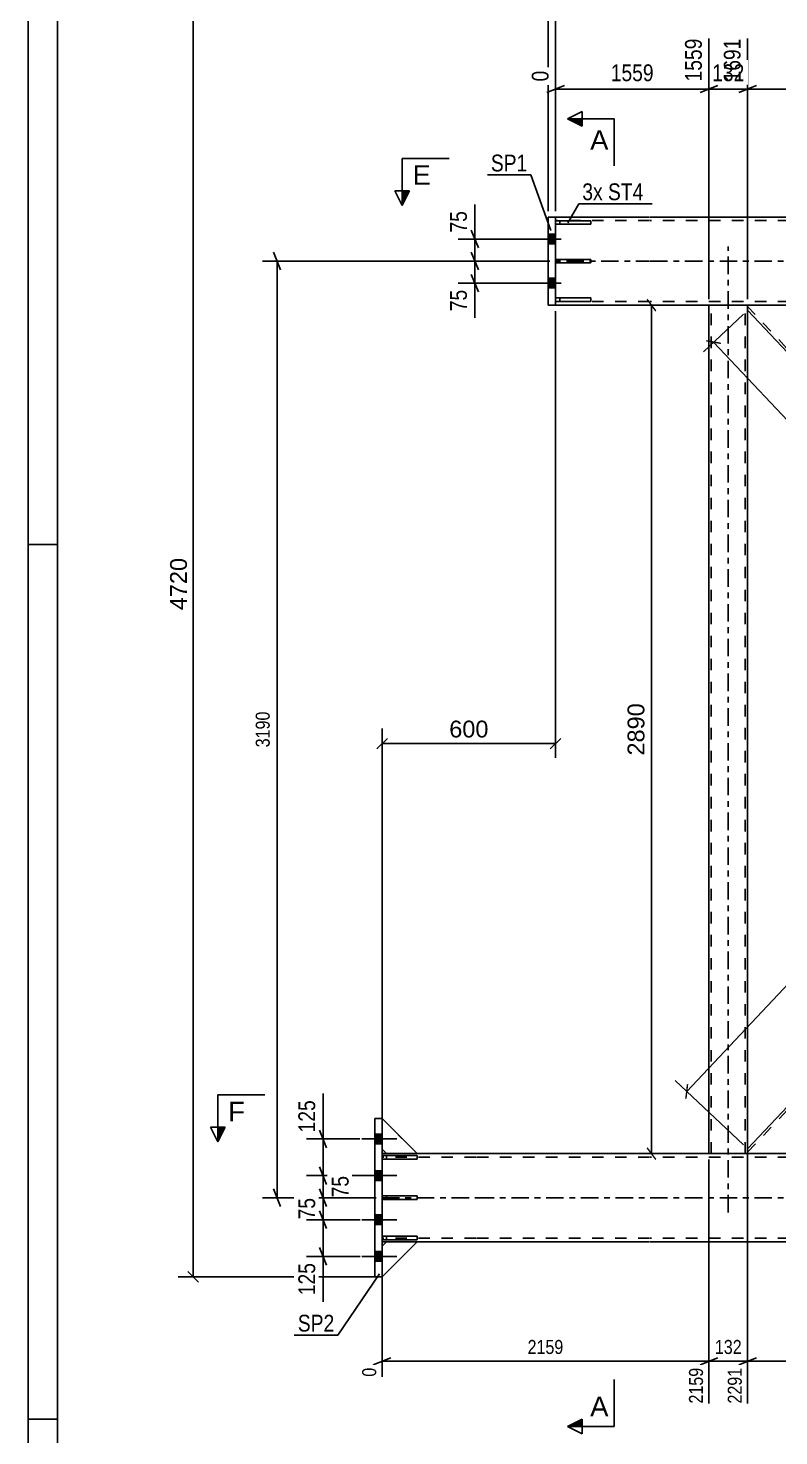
# Model space of a CAD drawing. Header units: millimetres. Extents: x -90 to 751, y -346 to 248.
# Drawn here: x -90.3 to 37.6, y -200.1 to 39.7 of the extents above; entities that cross this region are included whole.
import ezdxf

# ---------------------------------------------------------------- set-up
doc = ezdxf.new("R2010")
doc.units = ezdxf.units.MM
doc.linetypes.add('DXK_LINE_DOT2', pattern=[3.9198, 1.9599, -1.9599])
doc.linetypes.add('DXK_LINE_DOT3', pattern=[5.9187, 2.979, -0.9799, 0.9799, -0.9799])
doc.styles.add('Arial', font='ARIAL.TTF', dxfattribs={"height": 0.2})
doc.styles.add('Arial Narrow', font='ARIALN.TTF', dxfattribs={"height": 0.2})

# ---------------------------------------------------------------- blocks, each defined once
blk = doc.blocks.new('Unknown-389633021-1131')
at = {"color": 5, "linetype": 'Continuous'}
for p, q in [((-90.26, 247.77), (-90.26, -346.23)), ((-85.26, 242.77), (-85.26, -341.23)), ((-85.26, -48.23), (-90.26, -48.23)), ((-85.26, -197.23), (-90.26, -197.23))]:
    blk.add_line(p, q, dxfattribs=at)
blk = doc.blocks.new('Part-389633021-3328 - 3137')
at = {"color": 7, "linetype": 'DXK_LINE_DOT2'}
for p, q in [((5.55, -6.27), (-0.45, -6.27)), ((-0.45, -6.27), (-0.45, -6.87)), ((-0.45, -6.87), (5.55, -6.87)), ((0.3, -6.87), (0.3, -6.27)), ((5.55, -6.87), (5.55, -6.27))]:
    blk.add_line(p, q, dxfattribs=at)
blk = doc.blocks.new('Part-389633021-3203 - 3137')
at = {"color": 2, "linetype": 'Continuous'}
for p, q in [((-30, -166.68), (-30, -166.08)), ((-30, -166.08), (-24, -166.08)), ((-24, -166.68), (-30, -166.68)), ((-24, -166.08), (-24, -166.68))]:
    blk.add_line(p, q, dxfattribs=at)
at = {"color": 7, "linetype": 'DXK_LINE_DOT2'}
blk.add_line((-29.25, -166.68), (-29.25, -166.08), dxfattribs=at)
blk = doc.blocks.new('Part-389633021-3208 - 3137')
at = {"color": 2, "linetype": 'Continuous'}
for p, q in [((-30, -152.93), (-30, -152.33)), ((-30, -152.33), (-24, -152.33)), ((-24, -152.93), (-30, -152.93)), ((-24, -152.33), (-24, -152.93))]:
    blk.add_line(p, q, dxfattribs=at)
at = {"color": 7, "linetype": 'DXK_LINE_DOT2'}
blk.add_line((-29.25, -152.93), (-29.25, -152.33), dxfattribs=at)
blk = doc.blocks.new('Part-389633021-3325 - 3137')
at = {"color": 2, "linetype": 'Continuous'}
for p, q in [((-0.45, -6.87), (-0.45, -6.27)), ((-0.45, -6.27), (5.55, -6.27)), ((5.55, -6.87), (-0.45, -6.87)), ((5.55, -6.27), (5.55, -6.87))]:
    blk.add_line(p, q, dxfattribs=at)
at = {"color": 7, "linetype": 'DXK_LINE_DOT2'}
blk.add_line((0.3, -6.87), (0.3, -6.27), dxfattribs=at)
blk = doc.blocks.new('Part-389633021-3261 - 3137')
at = {"color": 2, "linetype": 'Continuous'}
for p, q in [((-1.7, 7.5), (-1.7, -7.5)), ((-0.45, 7.5), (-1.7, 7.5)), ((-0.45, -7.5), (-0.45, 7.5)), ((-1.7, -7.5), (-0.45, -7.5))]:
    blk.add_line(p, q, dxfattribs=at)
blk = doc.blocks.new('Part-389633021-3197 - 3137')
at = {"color": 7, "linetype": 'DXK_LINE_DOT2'}
for p, q in [((-24, -152.33), (-30, -152.33)), ((-30, -152.33), (-30, -152.93)), ((-30, -152.93), (-24, -152.93)), ((-29.25, -152.93), (-29.25, -152.33)), ((-24, -152.93), (-24, -152.33))]:
    blk.add_line(p, q, dxfattribs=at)
blk = doc.blocks.new('Part-389633021-3333 - 3137')
at = {"color": 2, "linetype": 'Continuous'}
for p, q in [((15.55, 7.5), (-0.45, 7.5)), ((68.15, 7.5), (15.65, 7.5)), ((101.45, 7.5), (76.18, 7.5)), ((131.72, 7.5), (106.45, 7.5)), ((192.25, 7.5), (139.75, 7.5)), ((208.35, 7.5), (192.35, 7.5)), ((-0.45, -7.5), (15.55, -7.5)), ((15.65, -7.5), (192.25, -7.5)), ((192.35, -7.5), (208.35, -7.5))]:
    blk.add_line(p, q, dxfattribs=at)
at = {"color": 7, "linetype": 'DXK_LINE_DOT2'}
for p, q in [((-0.45, 7.5), (-0.45, -7.5)), ((76.18, 7.5), (68.15, 7.5)), ((106.45, 7.5), (101.45, 7.5)), ((139.75, 7.5), (131.72, 7.5)), ((208.35, -7.5), (208.35, 7.5)), ((15.55, 6.9), (-0.45, 6.9)), ((192.25, 6.9), (15.65, 6.9)), ((208.35, 6.9), (192.35, 6.9)), ((15.55, -6.9), (-0.45, -6.9)), ((192.25, -6.9), (15.65, -6.9)), ((208.35, -6.9), (192.35, -6.9))]:
    blk.add_line(p, q, dxfattribs=at)
at = {"color": 7, "linetype": 'DXK_LINE_DOT3'}
for p, q in [((-10.45, 0), (15.55, 0)), ((15.65, 0), (192.25, 0)), ((192.35, 0), (218.35, 0))]:
    blk.add_line(p, q, dxfattribs=at)
blk = doc.blocks.new('Part-389633021-3326 - 3137')
at = {"color": 7, "linetype": 'DXK_LINE_DOT2'}
for p, q in [((5.55, 0.3), (-0.45, 0.3)), ((-0.45, 0.3), (-0.45, -0.3)), ((0.3, -0.3), (0.3, 0.3)), ((5.55, -0.3), (5.55, 0.3)), ((-0.45, -0.3), (5.55, -0.3))]:
    blk.add_line(p, q, dxfattribs=at)
blk = doc.blocks.new('Part-389633021-3198 - 3137')
at = {"color": 7, "linetype": 'DXK_LINE_DOT2'}
for p, q in [((-24, -159.2), (-30, -159.2)), ((-30, -159.2), (-30, -159.8)), ((-30, -159.8), (-24, -159.8)), ((-29.25, -159.8), (-29.25, -159.2)), ((-24, -159.8), (-24, -159.2))]:
    blk.add_line(p, q, dxfattribs=at)
blk = doc.blocks.new('Part-389633021-3213 - 3137')
at = {"color": 2, "linetype": 'Continuous'}
for p, q in [((-30, -159.8), (-30, -159.2)), ((-30, -159.2), (-24, -159.2)), ((-24, -159.8), (-30, -159.8)), ((-24, -159.2), (-24, -159.8))]:
    blk.add_line(p, q, dxfattribs=at)
at = {"color": 7, "linetype": 'DXK_LINE_DOT2'}
blk.add_line((-29.25, -159.8), (-29.25, -159.2), dxfattribs=at)
blk = doc.blocks.new('Part-389633021-3218 - 3137')
at = {"color": 2, "linetype": 'Continuous'}
for p, q in [((-24, -152), (-30, -146)), ((-30, -151.25), (-29.25, -152)), ((-29.25, -152), (-24, -152))]:
    blk.add_line(p, q, dxfattribs=at)
at = {"color": 7, "linetype": 'DXK_LINE_DOT2'}
blk.add_line((-30, -146), (-30, -151.25), dxfattribs=at)
blk = doc.blocks.new('Part-389633021-3219 - 3137')
at = {"color": 7, "linetype": 'DXK_LINE_DOT2'}
for p, q in [((-30, -151.25), (-30, -146)), ((-30, -146), (-24, -152)), ((-29.25, -152), (-30, -151.25)), ((-24, -152), (-29.25, -152))]:
    blk.add_line(p, q, dxfattribs=at)
blk = doc.blocks.new('Part-389633021-3224 - 3137')
at = {"color": 2, "linetype": 'Continuous'}
for p, q in [((-29.25, -167), (-30, -167.75)), ((-30, -173), (-24, -167)), ((-24, -167), (-29.25, -167))]:
    blk.add_line(p, q, dxfattribs=at)
at = {"color": 7, "linetype": 'DXK_LINE_DOT2'}
blk.add_line((-30, -173), (-30, -167.75), dxfattribs=at)
blk = doc.blocks.new('Part-389633021-3225 - 3137')
at = {"color": 7, "linetype": 'DXK_LINE_DOT2'}
for p, q in [((-29.25, -167), (-30, -167.75)), ((-30, -173), (-24, -167)), ((-30, -167.75), (-30, -173)), ((-24, -167), (-29.25, -167))]:
    blk.add_line(p, q, dxfattribs=at)
blk = doc.blocks.new('Part-389633021-3315 - 3137')
at = {"color": 2, "linetype": 'Continuous'}
for p, q in [((-0.45, 0.3), (5.55, 0.3)), ((-0.45, 0.3), (-0.45, -0.3)), ((5.55, 0.3), (5.55, -0.3)), ((5.55, -0.3), (-0.45, -0.3))]:
    blk.add_line(p, q, dxfattribs=at)
at = {"color": 7, "linetype": 'DXK_LINE_DOT2'}
blk.add_line((0.3, -0.3), (0.3, 0.3), dxfattribs=at)
blk = doc.blocks.new('Part-389633021-3320 - 3137')
at = {"color": 2, "linetype": 'Continuous'}
for p, q in [((-0.45, 6.88), (5.55, 6.88)), ((-0.45, 6.88), (-0.45, 6.28)), ((5.55, 6.28), (-0.45, 6.28)), ((5.55, 6.88), (5.55, 6.28))]:
    blk.add_line(p, q, dxfattribs=at)
at = {"color": 7, "linetype": 'DXK_LINE_DOT2'}
blk.add_line((0.3, 6.28), (0.3, 6.88), dxfattribs=at)
blk = doc.blocks.new('Part-389633021-3266 - 3137')
at = {"color": 2, "linetype": 'Continuous'}
for p, q in [((-31.25, -173), (-31.25, -146)), ((-30, -146), (-31.25, -146)), ((-30, -173), (-30, -146)), ((-30, -173), (-31.25, -173))]:
    blk.add_line(p, q, dxfattribs=at)
blk = doc.blocks.new('Part-389633021-3292 - 3137')
at = {"color": 7, "linetype": 'DXK_LINE_DOT2'}
for p, q in [((-24, -166.08), (-30, -166.08)), ((-30, -166.08), (-30, -166.68)), ((-30, -166.68), (-24, -166.68)), ((-29.25, -166.68), (-29.25, -166.08)), ((-24, -166.68), (-24, -166.08))]:
    blk.add_line(p, q, dxfattribs=at)
blk = doc.blocks.new('Part-389633021-3327 - 3137')
at = {"color": 7, "linetype": 'DXK_LINE_DOT2'}
for p, q in [((5.55, 6.88), (-0.45, 6.88)), ((-0.45, 6.88), (-0.45, 6.28)), ((-0.45, 6.28), (5.55, 6.28)), ((0.3, 6.88), (0.3, 6.28)), ((5.55, 6.28), (5.55, 6.88))]:
    blk.add_line(p, q, dxfattribs=at)
blk = doc.blocks.new('Part-389633021-3338 - 3137')
at = {"color": 2, "linetype": 'Continuous'}
for p, q in [((-30, -152), (-29.25, -152)), ((-14, -152), (-24, -152)), ((15.55, -152), (-13.9, -152)), ((95.83, -152), (15.65, -152)), ((192.25, -152), (112.08, -152)), ((221.8, -152), (192.35, -152)), ((231.9, -152), (221.9, -152)), ((237.9, -152), (237.15, -152)), ((-30, -167), (-29.25, -167)), ((-14, -167), (-24, -167)), ((15.55, -167), (-13.9, -167)), ((192.25, -167), (15.65, -167)), ((221.8, -167), (192.35, -167)), ((231.9, -167), (221.9, -167)), ((237.9, -167), (237.15, -167))]:
    blk.add_line(p, q, dxfattribs=at)
at = {"color": 7, "linetype": 'DXK_LINE_DOT2'}
for p, q in [((-30, -167), (-30, -152)), ((-14, -152.6), (-30, -152.6)), ((-29.25, -152), (-24, -152)), ((15.55, -152.6), (-13.9, -152.6)), ((192.25, -152.6), (15.65, -152.6)), ((112.08, -152), (95.83, -152)), ((221.8, -152.6), (192.35, -152.6)), ((237.9, -152.6), (221.9, -152.6)), ((237.15, -152), (231.9, -152)), ((237.9, -167), (237.9, -152)), ((-14, -166.4), (-30, -166.4)), ((-24, -167), (-29.25, -167)), ((15.55, -166.4), (-13.9, -166.4)), ((192.25, -166.4), (15.65, -166.4)), ((221.8, -166.4), (192.35, -166.4)), ((237.9, -166.4), (221.9, -166.4)), ((237.15, -167), (231.9, -167))]:
    blk.add_line(p, q, dxfattribs=at)
at = {"color": 7, "linetype": 'DXK_LINE_DOT3'}
for p, q in [((-30, -159.5), (-14, -159.5)), ((-13.9, -159.5), (15.55, -159.5)), ((15.65, -159.5), (192.25, -159.5)), ((192.35, -159.5), (221.8, -159.5)), ((221.9, -159.5), (237.9, -159.5))]:
    blk.add_line(p, q, dxfattribs=at)
blk = doc.blocks.new('Bolt-389633021-3341 - 3137')
at = {"linetype": 'Continuous'}
for points in [[(-31.25, -148.68), (-31.25, -150.33), (-30, -150.33), (-30, -148.68)], [(-31.25, -148.68), (-31.25, -150.33), (-30, -150.33), (-30, -148.68)], [(-31.25, -148.68), (-31.25, -150.33), (-30, -150.33), (-30, -148.68)], [(-31.25, -154.93), (-31.25, -156.58), (-30, -156.58), (-30, -154.93)], [(-31.25, -154.93), (-31.25, -156.58), (-30, -156.58), (-30, -154.93)], [(-31.25, -162.43), (-31.25, -164.08), (-30, -164.08), (-30, -162.43)], [(-31.25, -162.43), (-31.25, -164.08), (-30, -164.08), (-30, -162.43)], [(-31.25, -168.68), (-31.25, -170.33), (-30, -170.33), (-30, -168.68)], [(-31.25, -168.68), (-31.25, -170.33), (-30, -170.33), (-30, -168.68)], [(-31.25, -168.68), (-31.25, -170.33), (-30, -170.33), (-30, -168.68)]]:
    blk.add_hatch(color=1, dxfattribs=at).paths.add_polyline_path(points)
at = {"color": 1, "linetype": 'Continuous'}
for p, q in [((-33.45, -149.5), (-27.5, -149.5)), ((-33.45, -149.5), (-27.5, -149.5)), ((-33.45, -149.5), (-27.5, -149.5)), ((-31.25, -148.68), (-30, -148.68)), ((-31.25, -148.68), (-30, -148.68)), ((-31.25, -148.68), (-30, -148.68)), ((-31.25, -150.33), (-30, -150.33)), ((-31.25, -150.33), (-30, -150.33)), ((-31.25, -150.33), (-30, -150.33)), ((-33.45, -155.75), (-27.5, -155.75)), ((-33.45, -155.75), (-27.5, -155.75)), ((-31.25, -154.93), (-30, -154.93)), ((-31.25, -154.93), (-30, -154.93)), ((-31.25, -156.58), (-30, -156.58)), ((-31.25, -156.58), (-30, -156.58)), ((-31.25, -162.43), (-30, -162.43)), ((-31.25, -162.43), (-30, -162.43)), ((-33.45, -163.25), (-27.5, -163.25)), ((-33.45, -163.25), (-27.5, -163.25)), ((-31.25, -164.08), (-30, -164.08)), ((-31.25, -164.08), (-30, -164.08)), ((-33.45, -169.5), (-27.5, -169.5)), ((-33.45, -169.5), (-27.5, -169.5)), ((-33.45, -169.5), (-27.5, -169.5)), ((-31.25, -168.68), (-30, -168.68)), ((-31.25, -168.68), (-30, -168.68)), ((-31.25, -168.68), (-30, -168.68)), ((-31.25, -170.33), (-30, -170.33)), ((-31.25, -170.33), (-30, -170.33)), ((-31.25, -170.33), (-30, -170.33))]:
    blk.add_line(p, q, dxfattribs=at)
blk = doc.blocks.new('Bolt-389633021-3342 - 3137')
at = {"linetype": 'Continuous'}
for points in [[(-1.7, 4.58), (-1.7, 2.93), (-0.45, 2.93), (-0.45, 4.58)], [(-1.7, 4.58), (-1.7, 2.93), (-0.45, 2.93), (-0.45, 4.58)], [(-1.7, -2.92), (-1.7, -4.57), (-0.45, -4.57), (-0.45, -2.92)], [(-1.7, -2.92), (-1.7, -4.57), (-0.45, -4.57), (-0.45, -2.92)]]:
    blk.add_hatch(color=1, dxfattribs=at).paths.add_polyline_path(points)
at = {"color": 1, "linetype": 'Continuous'}
for p, q in [((0.5, 3.75), (-5.45, 3.75)), ((0.5, 3.75), (-5.45, 3.75)), ((-0.45, 4.58), (-1.7, 4.58)), ((-0.45, 4.58), (-1.7, 4.58)), ((-0.45, 2.93), (-1.7, 2.93)), ((-0.45, 2.93), (-1.7, 2.93)), ((0.5, -3.75), (-5.45, -3.75)), ((0.5, -3.75), (-5.45, -3.75)), ((-0.45, -2.92), (-1.7, -2.92)), ((-0.45, -2.92), (-1.7, -2.92)), ((-0.45, -4.57), (-1.7, -4.57)), ((-0.45, -4.57), (-1.7, -4.57))]:
    blk.add_line(p, q, dxfattribs=at)
blk = doc.blocks.new('Part-389633021-3362 - 3137')
at = {"color": 2, "linetype": 'Continuous'}
for p, q in [((32.25, -8.33), (32.25, -7.5)), ((99.42, -79.75), (32.25, -8.33)), ((100.65, -71.42), (40.53, -7.5)), ((100.65, -79.89), (100.65, -71.42)), ((100.65, -81.06), (100.65, -79.89))]:
    blk.add_line(p, q, dxfattribs=at)
at = {"color": 7, "linetype": 'DXK_LINE_DOT2'}
for p, q in [((40.53, -7.5), (32.25, -7.5)), ((100.65, -80.47), (32.25, -7.74)), ((100.65, -72.01), (39.98, -7.5)), ((100.65, -81.06), (99.42, -79.75)), ((100.65, -80.43), (100.65, -80.11)), ((100.65, -80.47), (100.65, -80.43))]:
    blk.add_line(p, q, dxfattribs=at)
blk = doc.blocks.new('Part-389633021-3367 - 3137')
at = {"color": 2, "linetype": 'Continuous'}
for p, q in [((32.25, -151.17), (99.42, -79.75)), ((99.42, -79.75), (100.65, -81.06)), ((100.65, -81.06), (100.65, -88.08)), ((40.53, -152), (100.65, -88.08)), ((32.25, -151.17), (32.25, -152))]:
    blk.add_line(p, q, dxfattribs=at)
at = {"color": 7, "linetype": 'DXK_LINE_DOT2'}
for p, q in [((32.25, -151.76), (99.69, -80.04)), ((39.98, -152), (100.65, -87.49)), ((40.53, -152), (32.25, -152))]:
    blk.add_line(p, q, dxfattribs=at)
blk = doc.blocks.new('Part-389633021-3432 - 3137')
at = {"color": 7, "linetype": 'DXK_LINE_DOT3'}
blk.add_line((28.95, -162), (28.95, 2.5), dxfattribs=at)
at = {"color": 2, "linetype": 'Continuous'}
for p, q in [((25.65, -152), (25.65, -7.5)), ((32.25, -151.17), (32.25, -8.33))]:
    blk.add_line(p, q, dxfattribs=at)
at = {"color": 7, "linetype": 'DXK_LINE_DOT2'}
for p, q in [((25.65, -7.5), (32.25, -7.5)), ((26.05, -152), (26.05, -7.5)), ((31.85, -152), (31.85, -7.5)), ((32.25, -8.33), (32.25, -7.5)), ((32.25, -152), (25.65, -152)), ((32.25, -152), (32.25, -151.17))]:
    blk.add_line(p, q, dxfattribs=at)
blk = doc.blocks.new('StraightDimension-389633021-23139 - 3137')
at = {"color": 7, "linetype": 'Continuous'}
for p, q in [((32.25, -6.5), (32.25, 37.91)), ((100.65, -6.5), (100.65, 37.91)), ((33.75, 29.9), (30.75, 28.7)), ((32.25, 29.3), (100.65, 29.3)), ((99.15, 28.7), (102.15, 29.9))]:
    blk.add_line(p, q, dxfattribs=at)
at = {"color": 0, "linetype": 'Continuous'}
blk.add_wipeout([(100.05, 38.51), (95.85, 38.51), (95.85, 30), (100.05, 30)], dxfattribs=at)
at = {"color": 0}
blk.add_wipeout([(70.71, 30.05), (70.71, 34.25), (62.19, 34.25), (62.19, 30.05)], dxfattribs=at)
at = {"color": 3, "linetype": 'Continuous', "style": 'Arial Narrow'}
blk.add_text('3059', height=2.863, rotation=90.0002, dxfattribs=at).set_placement((99.45, 30.6))
at = {"color": 3, "style": 'Arial Narrow'}
blk.add_text('1368', height=2.863, dxfattribs=at).set_placement((62.79, 30.65))
blk = doc.blocks.new('StraightDimension-389633021-3868 - 3137')
at = {"color": 7, "linetype": 'Continuous'}
for p, q in [((-1.45, 0), (-50.38, 0)), ((-47.28, -1.5), (-48.48, 1.5)), ((-47.88, -159.5), (-47.88, 0)), ((-48.48, -158), (-47.28, -161)), ((-31, -159.5), (-50.38, -159.5))]:
    blk.add_line(p, q, dxfattribs=at)
at = {"color": 0}
blk.add_wipeout([(-48.63, -76.2), (-52.13, -76.2), (-52.13, -83.3), (-48.63, -83.3)], dxfattribs=at)
at = {"color": 3, "style": 'Arial Narrow'}
blk.add_text('3190', height=2.386, rotation=90.0002, dxfattribs=at).set_placement((-49.13, -82.8))
blk = doc.blocks.new('StraightDimension-389633021-3662 - 3137')
at = {"linetype": 'Continuous'}
for points in [[(15.05, -6.6), (15.2, -6.4), (16.7, -8.4), (16.55, -8.6)], [(16.7, -152.9), (16.55, -153.1), (15.05, -151.1), (15.2, -150.9)]]:
    blk.add_hatch(color=7, dxfattribs=at).paths.add_polyline_path(points)
at = {"color": 7, "linetype": 'Continuous'}
for p, q in [((24.65, -7.5), (13.17, -7.5)), ((15.87, -152), (15.87, -7.5)), ((24.65, -152), (13.17, -152))]:
    blk.add_line(p, q, dxfattribs=at)
at = {"color": 0}
blk.add_wipeout([(15.27, -74.7), (11.07, -74.7), (11.07, -84.8), (15.27, -84.8)], dxfattribs=at)
at = {"color": 3, "style": 'Arial'}
blk.add_text('2890', height=2.865, rotation=90.0002, dxfattribs=at).set_placement((14.67, -84.2))
blk = doc.blocks.new('StraightDimension-389633021-3504 - 3137')
at = {"color": 7, "linetype": 'Continuous'}
for p, q in [((32.25, -152.17), (32.25, -194.56)), ((100.65, -153), (100.65, -194.56)), ((33.75, -186.77), (30.75, -187.97)), ((99.15, -187.97), (102.15, -186.77)), ((32.25, -187.37), (100.65, -187.37))]:
    blk.add_line(p, q, dxfattribs=at)
at = {"color": 0}
blk.add_wipeout([(70, -186.62), (70, -183.12), (62.9, -183.12), (62.9, -186.62)], dxfattribs=at)
at = {"color": 0, "linetype": 'Continuous'}
blk.add_wipeout([(100.15, -187.97), (96.65, -187.97), (96.65, -195.06), (100.15, -195.06)], dxfattribs=at)
at = {"color": 3, "style": 'Arial Narrow'}
blk.add_text('1368', height=2.386, dxfattribs=at).set_placement((63.4, -186.12))
at = {"color": 3, "linetype": 'Continuous', "style": 'Arial Narrow'}
blk.add_text('3659', height=2.386, rotation=90.0002, dxfattribs=at).set_placement((99.65, -194.56))
blk = doc.blocks.new('StraightDimension-389633021-3517 - 3137')
at = {"color": 7, "linetype": 'Continuous'}
for p, q in [((25.65, -153), (25.65, -194.56)), ((32.25, -152.17), (32.25, -194.56)), ((24.15, -187.97), (27.15, -186.77)), ((33.75, -186.77), (30.75, -187.97)), ((25.65, -187.37), (32.25, -187.37))]:
    blk.add_line(p, q, dxfattribs=at)
at = {"color": 0}
blk.add_wipeout([(31.74, -186.62), (31.74, -183.12), (26.17, -183.12), (26.17, -186.62)], dxfattribs=at)
at = {"color": 0, "linetype": 'Continuous'}
blk.add_wipeout([(31.75, -187.97), (28.25, -187.97), (28.25, -195.06), (31.75, -195.06)], dxfattribs=at)
at = {"color": 3, "style": 'Arial Narrow'}
blk.add_text('132', height=2.386, dxfattribs=at).set_placement((26.67, -186.12))
at = {"color": 3, "linetype": 'Continuous', "style": 'Arial Narrow'}
blk.add_text('2291', height=2.386, rotation=90.0002, dxfattribs=at).set_placement((31.25, -194.56))
blk = doc.blocks.new('StraightDimension-389633021-3530 - 3137')
at = {"color": 7, "linetype": 'Continuous'}
for p, q in [((25.65, -153), (25.65, -194.56)), ((-30, -168), (-30, -189.99)), ((-28.5, -186.77), (-31.5, -187.97)), ((24.15, -187.97), (27.15, -186.77)), ((-30, -187.37), (25.65, -187.37))]:
    blk.add_line(p, q, dxfattribs=at)
at = {"color": 0}
blk.add_wipeout([(1.37, -186.62), (1.37, -183.12), (-5.72, -183.12), (-5.72, -186.62)], dxfattribs=at)
at = {"color": 0, "linetype": 'Continuous'}
for points in [[(-30.5, -187.97), (-34, -187.97), (-34, -190.49), (-30.5, -190.49)], [(25.15, -187.97), (21.65, -187.97), (21.65, -195.06), (25.15, -195.06)]]:
    blk.add_wipeout(points, dxfattribs=at)
at = {"color": 3, "style": 'Arial Narrow'}
blk.add_text('2159', height=2.386, dxfattribs=at).set_placement((-5.22, -186.12))
at = {"color": 3, "linetype": 'Continuous', "style": 'Arial Narrow'}
for s, height, p in [('0', 2.39, (-31, -189.99)), ('2159', 2.386, (24.65, -194.56))]:
    blk.add_text(s, height=height, rotation=90.0002, dxfattribs=at).set_placement(p)
blk = doc.blocks.new('StraightDimension-389633021-3600 - 3137')
at = {"color": 7, "linetype": 'Continuous'}
for p, q in [((-1.7, 8.5), (-1.7, 77.84)), ((209.6, 8.5), (209.6, 77.84)), ((-0.2, 75.94), (-3.2, 74.74)), ((-1.7, 75.34), (209.6, 75.34)), ((208.1, 74.74), (211.1, 75.94))]:
    blk.add_line(p, q, dxfattribs=at)
at = {"color": 0}
blk.add_wipeout([(107.5, 76.09), (107.5, 79.59), (100.4, 79.59), (100.4, 76.09)], dxfattribs=at)
at = {"color": 3, "style": 'Arial Narrow'}
blk.add_text('6302', height=2.386, dxfattribs=at).set_placement((100.9, 76.59))
blk = doc.blocks.new('StraightDimension-389633021-3685 - 3137')
at = {"linetype": 'Continuous'}
for points in [[(25.24, -13.69), (25.21, -13.44), (27.67, -13.87), (27.7, -14.12)], [(96.07, -86.6), (96.1, -86.85), (93.64, -86.42), (93.61, -86.17)]]:
    blk.add_hatch(color=7, dxfattribs=at).paths.add_polyline_path(points)
at = {"color": 7, "linetype": 'Continuous'}
for p, q in [((31.52, -9.01), (24.71, -15.42)), ((26.45, -13.78), (94.85, -86.51)), ((99.92, -81.74), (93.11, -88.15))]:
    blk.add_line(p, q, dxfattribs=at)
at = {"color": 0}
blk.add_wipeout([(64.55, -53.41), (67.61, -50.53), (60.69, -43.18), (57.63, -46.06)], dxfattribs=at)
at = {"color": 3, "style": 'Arial'}
blk.add_text('1997', height=2.865, rotation=-46.7591, dxfattribs=at).set_placement((58.48, -46.08))
blk = doc.blocks.new('StraightDimension-389633021-3700 - 3137')
at = {"linetype": 'Continuous'}
for points in [[(89.06, -68.77), (89.31, -68.73), (89.03, -71.21), (88.78, -71.26)], [(21.86, -142.64), (21.61, -142.68), (21.89, -140.2), (22.14, -140.15)]]:
    blk.add_hatch(color=7, dxfattribs=at).paths.add_polyline_path(points)
at = {"color": 7, "linetype": 'Continuous'}
for p, q in [((98.69, -79.06), (87.08, -68.14)), ((21.87, -141.42), (89.04, -69.99)), ((31.52, -150.49), (19.91, -139.57))]:
    blk.add_line(p, q, dxfattribs=at)
at = {"color": 0}
blk.add_wipeout([(58.48, -101.62), (55.42, -98.74), (48.5, -106.09), (51.56, -108.97)], dxfattribs=at)
at = {"color": 3, "style": 'Arial'}
blk.add_text('1961', height=2.865, rotation=46.7591, dxfattribs=at).set_placement((51.54, -108.12))
blk = doc.blocks.new('StraightDimension-389633021-3970 - 3137')
at = {"color": 7, "linetype": 'Continuous'}
for p, q in [((-0.45, -8.5), (-0.45, -84.57)), ((-29.1, -81.27), (-30.9, -83.07)), ((-30, -151), (-30, -79.62)), ((-1.35, -83.07), (0.45, -81.27)), ((-30, -82.17), (-0.45, -82.17))]:
    blk.add_line(p, q, dxfattribs=at)
at = {"color": 0}
blk.add_wipeout([(-11.29, -81.72), (-11.29, -77.52), (-19.16, -77.52), (-19.16, -81.72)], dxfattribs=at)
at = {"color": 3, "style": 'Arial'}
blk.add_text('600', height=2.865, dxfattribs=at).set_placement((-18.56, -81.12))
blk = doc.blocks.new('StraightDimension-389633021-3997 - 3137')
at = {"color": 7, "linetype": 'Continuous'}
for p, q in [((95.44, 63), (-64.73, 63)), ((-61.28, 62.1), (-63.08, 63.9)), ((-62.18, -173), (-62.18, 63)), ((-63.08, -172.1), (-61.28, -173.9)), ((-31, -173), (-64.73, -173))]:
    blk.add_line(p, q, dxfattribs=at)
at = {"color": 0}
blk.add_wipeout([(-62.63, -49.95), (-66.83, -49.95), (-66.83, -60.05), (-62.63, -60.05)], dxfattribs=at)
at = {"color": 3, "style": 'Arial'}
blk.add_text('4720', height=2.865, rotation=90.0002, dxfattribs=at).set_placement((-63.23, -59.45))
blk = doc.blocks.new('StraightDimension-389633021-10929 - 3137')
at = {"color": 7, "linetype": 'Continuous'}
for p, q in [((-0.45, 8.5), (-0.45, 71.25)), ((208.35, 8.5), (208.35, 71.25)), ((1.05, 69.35), (-1.95, 68.15)), ((-0.45, 68.75), (208.35, 68.75)), ((206.85, 68.15), (209.85, 69.35))]:
    blk.add_line(p, q, dxfattribs=at)
at = {"color": 0}
blk.add_wipeout([(107.5, 69.5), (107.5, 73), (100.4, 73), (100.4, 69.5)], dxfattribs=at)
at = {"color": 3, "style": 'Arial Narrow'}
blk.add_text('6252', height=2.386, dxfattribs=at).set_placement((100.9, 70))
blk = doc.blocks.new('StraightDimension-389633021-10930 - 3137')
at = {"color": 7, "linetype": 'Continuous'}
for p, q in [((-1.7, 8.5), (-1.7, 71.25)), ((-0.45, 8.5), (-0.45, 71.25)), ((-3.2, 68.15), (-0.2, 69.35)), ((1.05, 69.35), (-1.95, 68.15)), ((-1.7, 68.75), (-0.45, 68.75))]:
    blk.add_line(p, q, dxfattribs=at)
at = {"color": 0}
blk.add_wipeout([(-2.14, 69.5), (-2.14, 73), (-6.18, 73), (-6.18, 69.5)], dxfattribs=at)
at = {"color": 7, "linetype": 'Continuous'}
blk.add_line((-1.7, 68.75), (-6.62, 68.75), dxfattribs=at)
blk.add_line((-1.7, 68.75), (-6.62, 68.75), dxfattribs=at)
at = {"color": 3, "style": 'Arial Narrow'}
blk.add_text('25', height=2.386, dxfattribs=at).set_placement((-5.68, 70))
blk = doc.blocks.new('StraightDimension-389633021-23140 - 3137')
at = {"color": 7, "linetype": 'Continuous'}
for p, q in [((25.65, -6.5), (25.65, 37.91)), ((32.25, -6.5), (32.25, 37.91)), ((24.15, 28.7), (27.15, 29.9)), ((25.65, 29.3), (32.25, 29.3)), ((33.75, 29.9), (30.75, 28.7))]:
    blk.add_line(p, q, dxfattribs=at)
at = {"color": 0}
blk.add_wipeout([(32.29, 30.05), (32.29, 34.25), (25.61, 34.25), (25.61, 30.05)], dxfattribs=at)
at = {"color": 0, "linetype": 'Continuous'}
blk.add_wipeout([(31.65, 38.51), (27.45, 38.51), (27.45, 30), (31.65, 30)], dxfattribs=at)
at = {"color": 3, "linetype": 'Continuous', "style": 'Arial Narrow'}
blk.add_text('1691', height=2.863, rotation=90.0002, dxfattribs=at).set_placement((31.05, 30.6))
at = {"color": 3, "style": 'Arial Narrow'}
blk.add_text('132', height=2.863, dxfattribs=at).set_placement((26.21, 30.65))
blk = doc.blocks.new('StraightDimension-389633021-23141 - 3137')
at = {"color": 7, "linetype": 'Continuous'}
for p, q in [((25.65, -6.5), (25.65, 37.91)), ((-0.45, 8.5), (-0.45, 32.43)), ((1.05, 29.9), (-1.95, 28.7)), ((-0.45, 29.3), (25.65, 29.3)), ((24.15, 28.7), (27.15, 29.9))]:
    blk.add_line(p, q, dxfattribs=at)
at = {"color": 0, "linetype": 'Continuous'}
for points in [[(25.05, 38.51), (20.85, 38.51), (20.85, 30), (25.05, 30)], [(-1.05, 33.03), (-5.25, 33.03), (-5.25, 30), (-1.05, 30)]]:
    blk.add_wipeout(points, dxfattribs=at)
at = {"color": 0}
blk.add_wipeout([(16.86, 30.05), (16.86, 34.25), (8.34, 34.25), (8.34, 30.05)], dxfattribs=at)
at = {"color": 3, "linetype": 'Continuous', "style": 'Arial Narrow'}
for s, height, p in [('1559', 2.863, (24.45, 30.6)), ('0', 2.86, (-1.65, 30.6))]:
    blk.add_text(s, height=height, rotation=90.0002, dxfattribs=at).set_placement(p)
at = {"color": 3, "style": 'Arial Narrow'}
blk.add_text('1559', height=2.863, dxfattribs=at).set_placement((8.94, 30.65))
blk = doc.blocks.new('StraightDimension-389633021-25249 - 3137')
at = {"color": 7, "linetype": 'Continuous'}
for p, q in [((-14.8, 5.25), (-13.6, 2.25)), ((-5.2, 3.75), (-17.05, 3.75)), ((-14.2, 0), (-14.2, 3.75)), ((-1.45, 0), (-17.05, 0)), ((-13.6, -1.5), (-14.8, 1.5))]:
    blk.add_line(p, q, dxfattribs=at)
at = {"color": 0}
blk.add_wipeout([(-14.95, 9.13), (-19.15, 9.13), (-19.15, 4.27), (-14.95, 4.27)], dxfattribs=at)
at = {"color": 7, "linetype": 'Continuous'}
blk.add_line((-14.2, 3.75), (-14.2, 9.66), dxfattribs=at)
blk.add_line((-14.2, 3.75), (-14.2, 9.66), dxfattribs=at)
at = {"color": 3, "style": 'Arial Narrow'}
blk.add_text('75', height=2.863, rotation=90.0002, dxfattribs=at).set_placement((-15.55, 4.87))
blk = doc.blocks.new('StraightDimension-389633021-25250 - 3137')
at = {"color": 7, "linetype": 'Continuous'}
for p, q in [((-1.45, 0), (-17.05, 0)), ((-14.8, 1.5), (-13.6, -1.5)), ((-14.2, -3.75), (-14.2, 0)), ((-13.6, -5.25), (-14.8, -2.25)), ((-5.2, -3.75), (-17.05, -3.75))]:
    blk.add_line(p, q, dxfattribs=at)
at = {"color": 0}
blk.add_wipeout([(-14.95, -4.28), (-19.15, -4.28), (-19.15, -9.13), (-14.95, -9.13)], dxfattribs=at)
at = {"color": 7, "linetype": 'Continuous'}
blk.add_line((-14.2, -3.75), (-14.2, -9.66), dxfattribs=at)
blk.add_line((-14.2, -3.75), (-14.2, -9.66), dxfattribs=at)
at = {"color": 3, "style": 'Arial Narrow'}
blk.add_text('75', height=2.863, rotation=90.0002, dxfattribs=at).set_placement((-15.55, -8.53))
blk = doc.blocks.new('StraightDimension-389633021-25288 - 3137')
at = {"color": 7, "linetype": 'Continuous'}
for p, q in [((-40.64, -148), (-39.44, -151)), ((-33.8, -149.5), (-42.89, -149.5)), ((-40.04, -155.75), (-40.04, -149.5)), ((-33.47, -155.75), (-42.89, -155.75)), ((-39.44, -157.25), (-40.64, -154.25))]:
    blk.add_line(p, q, dxfattribs=at)
at = {"color": 0}
blk.add_wipeout([(-40.79, -142.29), (-44.99, -142.29), (-44.99, -148.98), (-40.79, -148.98)], dxfattribs=at)
at = {"color": 7, "linetype": 'Continuous'}
blk.add_line((-40.04, -149.5), (-40.04, -141.77), dxfattribs=at)
blk.add_line((-40.04, -149.5), (-40.04, -141.77), dxfattribs=at)
at = {"color": 3, "style": 'Arial Narrow'}
blk.add_text('125', height=2.863, rotation=90.0002, dxfattribs=at).set_placement((-41.39, -148.38))
blk = doc.blocks.new('StraightDimension-389633021-25289 - 3137')
at = {"color": 7, "linetype": 'Continuous'}
for p, q in [((-33.47, -155.75), (-42.44, -155.75)), ((-40.64, -154.25), (-39.44, -157.25)), ((-40.04, -159.5), (-40.04, -155.75)), ((-39.44, -161), (-40.64, -158)), ((-31, -159.5), (-42.44, -159.5))]:
    blk.add_line(p, q, dxfattribs=at)
at = {"color": 0}
blk.add_wipeout([(-35.09, -155.2), (-39.29, -155.2), (-39.29, -160.05), (-35.09, -160.05)], dxfattribs=at)
at = {"color": 3, "style": 'Arial Narrow'}
blk.add_text('75', height=2.863, rotation=90.0002, dxfattribs=at).set_placement((-35.69, -159.45))
blk = doc.blocks.new('StraightDimension-389633021-25290 - 3137')
at = {"color": 7, "linetype": 'Continuous'}
for p, q in [((-40.64, -158), (-39.44, -161)), ((-31, -159.5), (-42.89, -159.5)), ((-40.04, -163.25), (-40.04, -159.5)), ((-39.44, -164.75), (-40.64, -161.75)), ((-33.73, -163.25), (-42.89, -163.25))]:
    blk.add_line(p, q, dxfattribs=at)
at = {"color": 0}
blk.add_wipeout([(-40.79, -158.95), (-44.99, -158.95), (-44.99, -163.8), (-40.79, -163.8)], dxfattribs=at)
at = {"color": 3, "style": 'Arial Narrow'}
blk.add_text('75', height=2.863, rotation=90.0002, dxfattribs=at).set_placement((-41.39, -163.2))
blk = doc.blocks.new('StraightDimension-389633021-25291 - 3137')
at = {"color": 7, "linetype": 'Continuous'}
for p, q in [((-40.64, -161.75), (-39.44, -164.75)), ((-33.73, -163.25), (-42.89, -163.25)), ((-40.04, -169.5), (-40.04, -163.25)), ((-33.73, -169.5), (-42.89, -169.5)), ((-39.44, -171), (-40.64, -168))]:
    blk.add_line(p, q, dxfattribs=at)
at = {"color": 0}
blk.add_wipeout([(-40.79, -170.03), (-44.99, -170.03), (-44.99, -176.71), (-40.79, -176.71)], dxfattribs=at)
at = {"color": 7, "linetype": 'Continuous'}
blk.add_line((-40.04, -169.5), (-40.04, -177.23), dxfattribs=at)
blk.add_line((-40.04, -169.5), (-40.04, -177.23), dxfattribs=at)
at = {"color": 3, "style": 'Arial Narrow'}
blk.add_text('125', height=2.863, rotation=90.0002, dxfattribs=at).set_placement((-41.39, -176.11))
blk = doc.blocks.new('Mark-389633021-3262 - 3137')
at = {"color": 0}
blk.add_wipeout([(-38.13, -182.3), (-38.13, -179.3), (-44.34, -179.3), (-44.34, -182.3)], dxfattribs=at)
blk.add_wipeout([(-38.13, -182.3), (-38.13, -179.3), (-44.34, -179.3), (-44.34, -182.3)], dxfattribs=at)
at = {"color": 30, "linetype": 'Continuous'}
for p in [(-30.42, -172.49), (-44.94, -182.9)]:
    blk.add_line(p, (-37.53, -182.9), dxfattribs=at)
at = {"color": 3, "style": 'Arial Narrow'}
blk.add_text('SP2', height=2.863, dxfattribs=at).set_placement((-44.34, -182.3))
blk = doc.blocks.new('Mark-389633021-3257 - 3137')
at = {"color": 0}
blk.add_wipeout([(-5.25, 15.28), (-5.25, 18.28), (-11.47, 18.28), (-11.47, 15.28)], dxfattribs=at)
blk.add_wipeout([(-5.25, 15.28), (-5.25, 18.28), (-11.47, 18.28), (-11.47, 15.28)], dxfattribs=at)
at = {"color": 30, "linetype": 'Continuous'}
for p in [(-12.07, 14.68), (-1.28, 5.2)]:
    blk.add_line(p, (-4.65, 14.68), dxfattribs=at)
at = {"color": 3, "style": 'Arial Narrow'}
blk.add_text('SP1', height=2.863, dxfattribs=at).set_placement((-11.47, 15.28))
blk = doc.blocks.new('SectionMark-389633021-12912 - 3137')
at = {"color": 6, "linetype": 'Continuous'}
for p, q in [((-57.95, -142), (-57.95, -150)), ((272.32, -142), (272.32, -150)), ((-57.95, -150), (-59.2, -147.5)), ((273.57, -147.5), (272.32, -150))]:
    blk.add_line(p, q, dxfattribs=at)
at = {"color": 0, "linetype": 'Continuous'}
for points in [[(-53.35, -146.5), (-53.35, -143), (-56.2, -143), (-56.2, -146.5)], [(270.57, -146.5), (270.57, -143), (267.71, -143), (267.71, -146.5)]]:
    blk.add_wipeout(points, dxfattribs=at)
at = {"linetype": 'Continuous'}
for points in [[(-57.95, -147.5), (-56.7, -147.5), (-57.95, -150)], [(271.07, -147.5), (272.32, -147.5), (272.32, -150)]]:
    blk.add_hatch(color=6, dxfattribs=at).paths.add_polyline_path(points)
at = {"color": 6, "linetype": 'Continuous'}
for p, q in [((-57.95, -142), (-49.95, -142)), ((272.32, -142), (264.32, -142)), ((-56.7, -147.5), (-59.2, -147.5)), ((-57.95, -150), (-56.7, -147.5)), ((271.07, -147.5), (273.57, -147.5)), ((272.32, -150), (271.07, -147.5))]:
    blk.add_line(p, q, dxfattribs=at)
at = {"color": 3, "linetype": 'Continuous', "style": 'Arial'}
for p in [(-56.2, -146.5), (267.71, -146.5)]:
    blk.add_text('F', height=3.34, dxfattribs=at).set_placement(p)
blk = doc.blocks.new('SectionMark-389633021-4044 - 3137')
at = {"linetype": 'Continuous'}
for points in [[(4.05, 24.21), (4.05, 22.96), (1.55, 24.21)], [(4.05, -197.23), (4.05, -198.48), (1.55, -198.48)]]:
    blk.add_hatch(color=6, dxfattribs=at).paths.add_polyline_path(points)
at = {"color": 6, "linetype": 'Continuous'}
for p, q in [((1.55, 24.21), (4.05, 25.46)), ((9.55, 24.21), (1.55, 24.21)), ((1.55, 24.21), (4.05, 22.96)), ((4.05, 22.96), (4.05, 25.46)), ((1.55, -198.48), (4.05, -197.23)), ((9.55, -198.48), (1.55, -198.48)), ((4.05, -199.73), (1.55, -198.48)), ((4.05, -197.23), (4.05, -199.73))]:
    blk.add_line(p, q, dxfattribs=at)
at = {"color": 0, "linetype": 'Continuous'}
for points in [[(8.55, 18.96), (8.55, 22.46), (5.44, 22.46), (5.44, 18.96)], [(8.55, -196.73), (8.55, -193.23), (5.44, -193.23), (5.44, -196.73)]]:
    blk.add_wipeout(points, dxfattribs=at)
at = {"color": 6, "linetype": 'Continuous'}
for p, q in [((9.55, 24.21), (9.55, 16.21)), ((9.55, -198.48), (9.55, -190.48))]:
    blk.add_line(p, q, dxfattribs=at)
at = {"color": 3, "linetype": 'Continuous', "style": 'Arial'}
for p in [(5.44, 18.96), (5.44, -196.73)]:
    blk.add_text('A', height=3.34, dxfattribs=at).set_placement(p)
blk = doc.blocks.new('MarkSet-389633021-4079 - 3137')
at = {"color": 0}
blk.add_wipeout([(7.57, 10.38), (7.57, 13.38), (4.1, 13.38), (4.1, 10.38)], dxfattribs=at)
blk.add_wipeout([(7.57, 10.38), (7.57, 13.38), (4.1, 13.38), (4.1, 10.38)], dxfattribs=at)
at = {"color": 30, "linetype": 'Continuous'}
blk.add_line((1.64, 6.51), (3.5, 9.78), dxfattribs=at)
at = {"color": 0}
blk.add_wipeout([(14.49, 10.38), (14.49, 13.38), (8.47, 13.38), (8.47, 10.38)], dxfattribs=at)
blk.add_wipeout([(14.49, 10.38), (14.49, 13.38), (8.47, 13.38), (8.47, 10.38)], dxfattribs=at)
at = {"color": 30, "linetype": 'Continuous'}
blk.add_line((3.5, 9.78), (15.99, 9.78), dxfattribs=at)
at = {"color": 3, "style": 'Arial Narrow'}
for s, p in [('3x', (4.1, 10.38)), ('ST4', (8.47, 10.38))]:
    blk.add_text(s, height=2.863, dxfattribs=at).set_placement(p)
blk = doc.blocks.new('SectionMark-389633021-11654 - 3137')
at = {"color": 6, "linetype": 'Continuous'}
for p, q in [((-26.55, 17.5), (-26.55, 9.5)), ((236.76, 17.5), (236.76, 9.5)), ((-26.55, 9.5), (-27.8, 12)), ((238.01, 12), (236.76, 9.5))]:
    blk.add_line(p, q, dxfattribs=at)
at = {"color": 0, "linetype": 'Continuous'}
for points in [[(-21.69, 13), (-21.69, 16.5), (-24.8, 16.5), (-24.8, 13)], [(235.01, 13), (235.01, 16.5), (231.9, 16.5), (231.9, 13)]]:
    blk.add_wipeout(points, dxfattribs=at)
at = {"linetype": 'Continuous'}
for points in [[(-26.55, 12), (-25.3, 12), (-26.55, 9.5)], [(235.51, 12), (236.76, 12), (236.76, 9.5)]]:
    blk.add_hatch(color=6, dxfattribs=at).paths.add_polyline_path(points)
at = {"color": 6, "linetype": 'Continuous'}
for p, q in [((-26.55, 17.5), (-18.55, 17.5)), ((236.76, 17.5), (228.76, 17.5)), ((-25.3, 12), (-27.8, 12)), ((-26.55, 9.5), (-25.3, 12)), ((235.51, 12), (238.01, 12)), ((236.76, 9.5), (235.51, 12))]:
    blk.add_line(p, q, dxfattribs=at)
at = {"color": 3, "linetype": 'Continuous', "style": 'Arial'}
for p in [(-24.8, 13), (231.9, 13)]:
    blk.add_text('E', height=3.34, dxfattribs=at).set_placement(p)

msp = doc.modelspace()

# ---------------------------------------------------------------- block references
for name in ['Unknown-389633021-1131', 'Part-389633021-3333 - 3137', 'Part-389633021-3261 - 3137', 'Part-389633021-3320 - 3137', 'Part-389633021-3327 - 3137', 'Bolt-389633021-3342 - 3137', 'Part-389633021-3432 - 3137', 'Part-389633021-3326 - 3137', 'Part-389633021-3315 - 3137', 'Part-389633021-3328 - 3137', 'Part-389633021-3325 - 3137', 'Part-389633021-3362 - 3137', 'Part-389633021-3367 - 3137', 'Part-389633021-3266 - 3137', 'Part-389633021-3218 - 3137', 'Part-389633021-3219 - 3137', 'Bolt-389633021-3341 - 3137', 'Part-389633021-3338 - 3137', 'Part-389633021-3208 - 3137', 'Part-389633021-3197 - 3137', 'Part-389633021-3198 - 3137', 'Part-389633021-3213 - 3137', 'Part-389633021-3203 - 3137', 'Part-389633021-3292 - 3137', 'Part-389633021-3224 - 3137', 'Part-389633021-3225 - 3137']:
    msp.add_blockref(name, (0, 0))

# ---------------------------------------------------------------- next in the draw order: block references
for name in ['StraightDimension-389633021-23139 - 3137', 'StraightDimension-389633021-3868 - 3137', 'StraightDimension-389633021-3662 - 3137', 'StraightDimension-389633021-3504 - 3137']:
    msp.add_blockref(name, (0, 0))

# ---------------------------------------------------------------- next in the draw order: block references
for name in ['StraightDimension-389633021-3600 - 3137', 'StraightDimension-389633021-3970 - 3137', 'StraightDimension-389633021-3685 - 3137', 'StraightDimension-389633021-3517 - 3137']:
    msp.add_blockref(name, (0, 0))

# ---------------------------------------------------------------- next in the draw order: block references
for name in ['StraightDimension-389633021-3700 - 3137', 'StraightDimension-389633021-3530 - 3137']:
    msp.add_blockref(name, (0, 0))

# ---------------------------------------------------------------- next in the draw order: block references
msp.add_blockref('StraightDimension-389633021-3997 - 3137', (0, 0))

# ---------------------------------------------------------------- next in the draw order: block references
for name in ['StraightDimension-389633021-10929 - 3137', 'StraightDimension-389633021-25288 - 3137']:
    msp.add_blockref(name, (0, 0))

# ---------------------------------------------------------------- next in the draw order: block references
for name in ['StraightDimension-389633021-10930 - 3137', 'StraightDimension-389633021-23140 - 3137', 'SectionMark-389633021-12912 - 3137', 'StraightDimension-389633021-25289 - 3137']:
    msp.add_blockref(name, (0, 0))

# ---------------------------------------------------------------- next in the draw order: block references
for name in ['StraightDimension-389633021-23141 - 3137', 'StraightDimension-389633021-25290 - 3137']:
    msp.add_blockref(name, (0, 0))

# ---------------------------------------------------------------- next in the draw order: block references
for name in ['SectionMark-389633021-4044 - 3137', 'StraightDimension-389633021-25249 - 3137', 'StraightDimension-389633021-25291 - 3137']:
    msp.add_blockref(name, (0, 0))

# ---------------------------------------------------------------- next in the draw order: block references
for name in ['Mark-389633021-3257 - 3137', 'MarkSet-389633021-4079 - 3137', 'StraightDimension-389633021-25250 - 3137', 'Mark-389633021-3262 - 3137']:
    msp.add_blockref(name, (0, 0))

# ---------------------------------------------------------------- next in the draw order: block references
msp.add_blockref('SectionMark-389633021-11654 - 3137', (0, 0))

doc.saveas('drawing.dxf')
